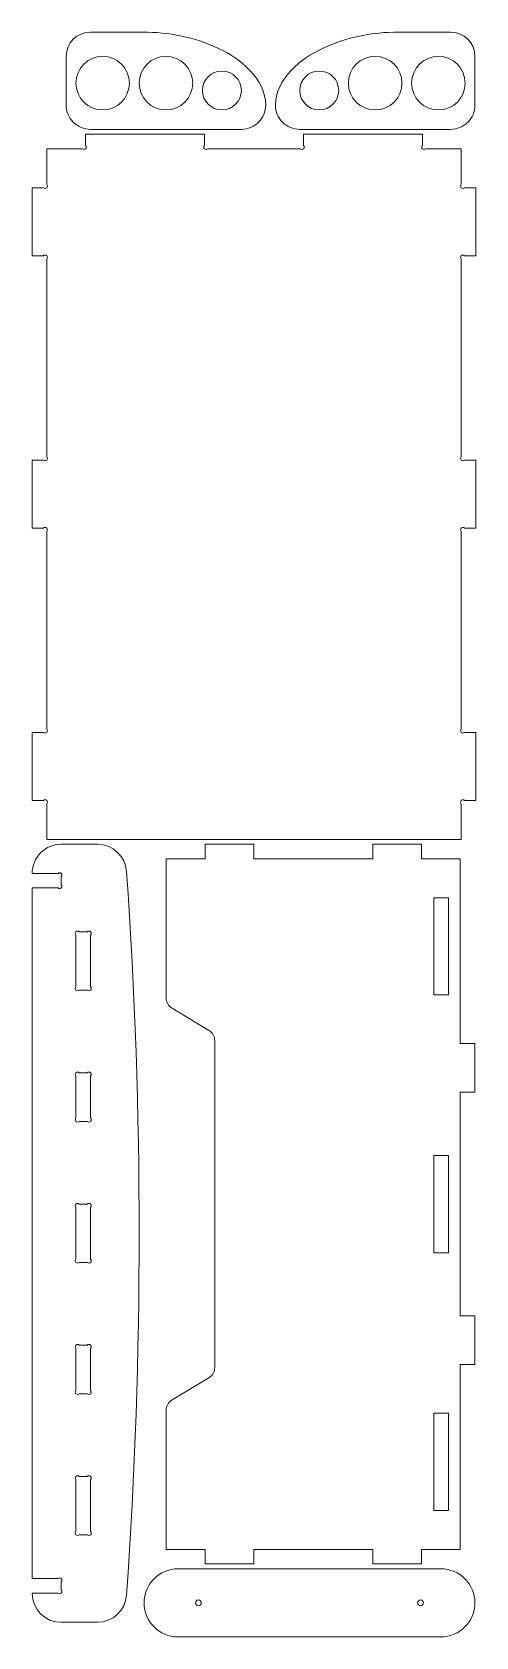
# Model space of a CAD drawing. Header units: millimetres. Extents: x -3400 to 3377, y -901 to 904.
# Drawn here: x 800 to 1256, y -766 to 884 of the extents above; entities that cross this region are included whole.
import ezdxf

# ---------------------------------------------------------------- set-up
doc = ezdxf.new("R2010")
doc.units = ezdxf.units.MM
doc.header["$MEASUREMENT"] = 0
doc.layers.add('layer 1', color=7, linetype='Continuous')

msp = doc.modelspace()

# ---------------------------------------------------------------- linework, layer by layer
at = {"layer": 'layer 1', "color": 250, "lineweight": 20}
for points, knots in [([(1023.717, 844.902), (1033.6495, 834.5083), (1040.0002, 822.2447), (1040.0002, 809.2246), (1040.0002, 809.2246), (1040.0002, 802.5942), (1037.3663, 796.2353), (1032.6779, 791.5469), (1032.6779, 791.5469), (1027.9895, 786.8585), (1021.6306, 784.2246), (1015.0002, 784.2246), (1015.0002, 784.2246), (1015.0002, 784.2246), (860.0003, 784.2246), (860.0003, 784.2246), (860.0003, 784.2246), (853.3699, 784.2246), (847.011, 786.8585), (842.3226, 791.5469), (842.3226, 791.5469), (837.6342, 796.2353), (835.0003, 802.5942), (835.0003, 809.2246), (835.0003, 809.2246), (835.0003, 809.2246), (835.0003, 859.2246), (835.0003, 859.2246), (835.0003, 859.2246), (835.0003, 873.0317), (846.1931, 884.2245), (860.0003, 884.2246), (860.0003, 884.2246), (860.0003, 884.2246), (913.7503, 884.2246), (913.7503, 884.2246), (913.7503, 884.2246), (927.1387, 884.2246), (939.9302, 882.9387), (953.4613, 880.0849), (953.4613, 880.0849), (966.9925, 877.2312), (977.5371, 874.0136), (990.9586, 867.654), (990.9586, 867.654), (1004.38, 861.2944), (1013.7846, 855.2957), (1023.717, 844.902)], [0, 0, 0, 0, 0.076923077, 0.076923077, 0.076923077, 0.076923077, 0.153846154, 0.153846154, 0.153846154, 0.153846154, 0.230769231, 0.230769231, 0.230769231, 0.230769231, 0.307692308, 0.307692308, 0.307692308, 0.307692308, 0.384615385, 0.384615385, 0.384615385, 0.384615385, 0.461538462, 0.461538462, 0.461538462, 0.461538462, 0.538461538, 0.538461538, 0.538461538, 0.538461538, 0.615384615, 0.615384615, 0.615384615, 0.615384615, 0.692307692, 0.692307692, 0.692307692, 0.692307692, 0.769230769, 0.769230769, 0.769230769, 0.769230769, 0.846153846, 0.846153846, 0.846153846, 0.846153846, 1, 1, 1, 1]), ([(1066.2834, 844.902), (1056.3509, 834.5083), (1050.0002, 822.2447), (1050.0002, 809.2246), (1050.0002, 809.2246), (1050.0002, 802.5942), (1052.6341, 796.2353), (1057.3225, 791.5469), (1057.3225, 791.5469), (1062.0109, 786.8585), (1068.3698, 784.2246), (1075.0002, 784.2246), (1075.0002, 784.2246), (1075.0002, 784.2246), (1230.0001, 784.2246), (1230.0001, 784.2246), (1230.0001, 784.2246), (1236.6305, 784.2246), (1242.9894, 786.8585), (1247.6778, 791.5469), (1247.6778, 791.5469), (1252.3662, 796.2353), (1255.0001, 802.5942), (1255.0001, 809.2246), (1255.0001, 809.2246), (1255.0001, 809.2246), (1255.0001, 859.2246), (1255.0001, 859.2246), (1255.0001, 859.2246), (1255.0001, 873.0317), (1243.8073, 884.2245), (1230.0001, 884.2246), (1230.0001, 884.2246), (1230.0001, 884.2246), (1176.2501, 884.2246), (1176.2501, 884.2246), (1176.2501, 884.2246), (1162.8617, 884.2246), (1150.0702, 882.9387), (1136.5391, 880.0849), (1136.5391, 880.0849), (1123.0079, 877.2312), (1112.4633, 874.0136), (1099.0418, 867.654), (1099.0418, 867.654), (1085.6204, 861.2944), (1076.2158, 855.2957), (1066.2834, 844.902)], [0, 0, 0, 0, 0.076923077, 0.076923077, 0.076923077, 0.076923077, 0.153846154, 0.153846154, 0.153846154, 0.153846154, 0.230769231, 0.230769231, 0.230769231, 0.230769231, 0.307692308, 0.307692308, 0.307692308, 0.307692308, 0.384615385, 0.384615385, 0.384615385, 0.384615385, 0.461538462, 0.461538462, 0.461538462, 0.461538462, 0.538461538, 0.538461538, 0.538461538, 0.538461538, 0.615384615, 0.615384615, 0.615384615, 0.615384615, 0.692307692, 0.692307692, 0.692307692, 0.692307692, 0.769230769, 0.769230769, 0.769230769, 0.769230769, 0.846153846, 0.846153846, 0.846153846, 0.846153846, 1, 1, 1, 1]), ([(900.0003, 831.7246), (900.0003, 846.9125), (887.6881, 859.2246), (872.5002, 859.2246), (872.5002, 859.2246), (857.3123, 859.2245), (845.0002, 846.9123), (845.0003, 831.7245), (845.0003, 831.7245), (845.0004, 816.5367), (857.3126, 804.2246), (872.5004, 804.2246), (872.5004, 804.2246), (887.6882, 804.2246), (900.0003, 816.5368), (900.0003, 831.7246)], [0, 0, 0, 0, 0.2, 0.2, 0.2, 0.2, 0.4, 0.4, 0.4, 0.4, 0.6, 0.6, 0.6, 0.6, 1, 1, 1, 1]), ([(937.5004, 804.2246), (952.6882, 804.2246), (965.0003, 816.5368), (965.0003, 831.7246), (965.0003, 831.7246), (965.0003, 846.9125), (952.6881, 859.2246), (937.5002, 859.2246), (937.5002, 859.2246), (922.3123, 859.2245), (910.0002, 846.9123), (910.0003, 831.7245), (910.0003, 831.7245), (910.0004, 816.5367), (922.3126, 804.2246), (937.5004, 804.2246)], [0, 0, 0, 0, 0.2, 0.2, 0.2, 0.2, 0.4, 0.4, 0.4, 0.4, 0.6, 0.6, 0.6, 0.6, 1, 1, 1, 1]), ([(1152.5, 804.2246), (1137.3122, 804.2246), (1125.0001, 816.5368), (1125.0001, 831.7246), (1125.0001, 831.7246), (1125.0001, 846.9125), (1137.3123, 859.2246), (1152.5002, 859.2246), (1152.5002, 859.2246), (1167.6881, 859.2245), (1180.0002, 846.9123), (1180.0001, 831.7245), (1180.0001, 831.7245), (1180, 816.5367), (1167.6878, 804.2246), (1152.5, 804.2246)], [0, 0, 0, 0, 0.2, 0.2, 0.2, 0.2, 0.4, 0.4, 0.4, 0.4, 0.6, 0.6, 0.6, 0.6, 1, 1, 1, 1]), ([(1190.0001, 831.7246), (1190.0001, 846.9125), (1202.3123, 859.2246), (1217.5002, 859.2246), (1217.5002, 859.2246), (1232.6881, 859.2245), (1245.0002, 846.9123), (1245.0001, 831.7245), (1245.0001, 831.7245), (1245, 816.5367), (1232.6878, 804.2246), (1217.5, 804.2246), (1217.5, 804.2246), (1202.3122, 804.2246), (1190.0001, 816.5368), (1190.0001, 831.7246)], [0, 0, 0, 0, 0.2, 0.2, 0.2, 0.2, 0.4, 0.4, 0.4, 0.4, 0.6, 0.6, 0.6, 0.6, 1, 1, 1, 1]), ([(995.0003, 804.2246), (1006.0459, 804.2246), (1015.0002, 813.1789), (1015.0002, 824.2246), (1015.0002, 824.2246), (1015.0002, 835.2703), (1006.0459, 844.2246), (995.0001, 844.2246), (995.0001, 844.2246), (983.9544, 844.2245), (975.0002, 835.2702), (975.0002, 824.2245), (975.0002, 824.2245), (975.0002, 813.1788), (983.9546, 804.2246), (995.0003, 804.2246)], [0, 0, 0, 0, 0.2, 0.2, 0.2, 0.2, 0.4, 0.4, 0.4, 0.4, 0.6, 0.6, 0.6, 0.6, 1, 1, 1, 1]), ([(1095.0001, 804.2246), (1083.9545, 804.2246), (1075.0002, 813.1789), (1075.0002, 824.2246), (1075.0002, 824.2246), (1075.0002, 835.2703), (1083.9545, 844.2246), (1095.0003, 844.2246), (1095.0003, 844.2246), (1106.046, 844.2245), (1115.0002, 835.2702), (1115.0002, 824.2245), (1115.0002, 824.2245), (1115.0002, 813.1788), (1106.0458, 804.2246), (1095.0001, 804.2246)], [0, 0, 0, 0, 0.2, 0.2, 0.2, 0.2, 0.4, 0.4, 0.4, 0.4, 0.6, 0.6, 0.6, 0.6, 1, 1, 1, 1]), ([(1075.6059, 764.2246), (1075.6059, 764.2246), (980.3943, 764.2246), (980.3943, 764.2246), (980.3943, 764.2246), (979.457, 763.2874), (977.9374, 763.2874), (977.0001, 764.2246), (977.0001, 764.2246), (976.0629, 765.1619), (976.0629, 766.6815), (977.0001, 767.6188), (977.0001, 767.6188), (977.0001, 767.6188), (977.0001, 779.2246), (977.0001, 779.2246), (977.0001, 779.2246), (977.0001, 779.2246), (855, 779.2246), (855, 779.2246), (855, 779.2246), (855, 779.2246), (855, 767.6188), (855, 767.6188), (855, 767.6188), (855.9372, 766.6815), (855.9372, 765.1619), (855, 764.2246), (855, 764.2246), (854.0627, 763.2874), (852.5431, 763.2874), (851.6058, 764.2246), (851.6058, 764.2246), (851.6058, 764.2246), (815, 764.2246), (815, 764.2246), (815, 764.2246), (815, 764.2246), (815, 727.6188), (815, 727.6188), (815, 727.6188), (815.9372, 726.6815), (815.9372, 725.1619), (815, 724.2246), (815, 724.2246), (814.0627, 723.2874), (812.5431, 723.2874), (811.6058, 724.2246), (811.6058, 724.2246), (811.6058, 724.2246), (800, 724.2246), (800, 724.2246), (800, 724.2246), (800, 724.2246), (800, 654.2247), (800, 654.2247), (800, 654.2247), (800, 654.2247), (811.6058, 654.2247), (811.6058, 654.2247), (811.6058, 654.2247), (812.5431, 655.1619), (814.0627, 655.1619), (815, 654.2247), (815, 654.2247), (815.9372, 653.2874), (815.9372, 651.7678), (815, 650.8305), (815, 650.8305), (815, 650.8305), (815, 447.6191), (815, 447.6191), (815, 447.6191), (815.9372, 446.6818), (815.9372, 445.1622), (815, 444.2249), (815, 444.2249), (814.0627, 443.2877), (812.5431, 443.2877), (811.6058, 444.2249), (811.6058, 444.2249), (811.6058, 444.2249), (800, 444.2249), (800, 444.2249), (800, 444.2249), (800, 444.2249), (800, 374.225), (800, 374.225), (800, 374.225), (800, 374.225), (811.6058, 374.225), (811.6058, 374.225), (811.6058, 374.225), (812.5431, 375.1622), (814.0627, 375.1622), (815, 374.225), (815, 374.225), (815.9372, 373.2877), (815.9372, 371.7681), (815, 370.8308), (815, 370.8308), (815, 370.8308), (815, 167.6194), (815, 167.6194), (815, 167.6194), (815.9372, 166.6821), (815.9372, 165.1625), (815, 164.2252), (815, 164.2252), (814.0627, 163.288), (812.5431, 163.288), (811.6059, 164.2251), (811.6059, 164.2251), (811.6059, 164.2251), (800, 164.2251), (800, 164.2251), (800, 164.2251), (800, 164.2251), (800, 94.2252), (800, 94.2252), (800, 94.2252), (800, 94.2252), (811.6058, 94.2253), (811.6058, 94.2253), (811.6058, 94.2253), (812.5431, 95.1625), (814.0627, 95.1625), (815, 94.2253), (815, 94.2253), (815.9372, 93.288), (815.9372, 91.7684), (815, 90.8311), (815, 90.8311), (815, 90.8311), (815, 54.2252), (815, 54.2252), (815, 54.2252), (815, 54.2252), (1240.9996, 54.2252), (1240.9996, 54.2252), (1240.9996, 54.2252), (1240.9996, 54.2252), (1240.9996, 90.8311), (1240.9996, 90.8311), (1240.9996, 90.8311), (1240.0624, 91.7684), (1240.0624, 93.288), (1240.9996, 94.2253), (1240.9996, 94.2253), (1241.9369, 95.1625), (1243.4565, 95.1625), (1244.3938, 94.2253), (1244.3938, 94.2253), (1244.3938, 94.2253), (1255.9996, 94.2252), (1255.9996, 94.2252), (1255.9996, 94.2252), (1255.9996, 94.2252), (1255.9996, 164.2251), (1255.9996, 164.2251), (1255.9996, 164.2251), (1255.9996, 164.2251), (1244.3938, 164.2252), (1244.3938, 164.2252), (1244.3938, 164.2252), (1243.4565, 163.288), (1241.9369, 163.288), (1240.9996, 164.2252), (1240.9996, 164.2252), (1240.0624, 165.1625), (1240.0624, 166.6821), (1240.9996, 167.6194), (1240.9996, 167.6194), (1240.9996, 167.6194), (1240.9996, 370.8308), (1240.9996, 370.8308), (1240.9996, 370.8308), (1240.0624, 371.7681), (1240.0624, 373.2877), (1240.9996, 374.225), (1240.9996, 374.225), (1241.9369, 375.1622), (1243.4565, 375.1622), (1244.3938, 374.225), (1244.3938, 374.225), (1244.3938, 374.225), (1255.9996, 374.225), (1255.9996, 374.225), (1255.9996, 374.225), (1255.9996, 374.225), (1255.9996, 444.2249), (1255.9996, 444.2249), (1255.9996, 444.2249), (1255.9996, 444.2249), (1244.3938, 444.2249), (1244.3938, 444.2249), (1244.3938, 444.2249), (1243.4565, 443.2877), (1241.9369, 443.2877), (1240.9996, 444.2249), (1240.9996, 444.2249), (1240.0624, 445.1622), (1240.0624, 446.6818), (1240.9996, 447.6191), (1240.9996, 447.6191), (1240.9996, 447.6191), (1240.9996, 650.8305), (1240.9996, 650.8305), (1240.9996, 650.8305), (1240.0624, 651.7678), (1240.0624, 653.2874), (1240.9996, 654.2247), (1240.9996, 654.2247), (1241.9369, 655.1619), (1243.4565, 655.1619), (1244.3938, 654.2247), (1244.3938, 654.2247), (1244.3938, 654.2247), (1255.9996, 654.2247), (1255.9996, 654.2247), (1255.9996, 654.2247), (1255.9996, 654.2247), (1255.9996, 724.2246), (1255.9996, 724.2246), (1255.9996, 724.2246), (1255.9996, 724.2246), (1244.3938, 724.2246), (1244.3938, 724.2246), (1244.3938, 724.2246), (1243.4565, 723.2874), (1241.9369, 723.2874), (1240.9996, 724.2246), (1240.9996, 724.2246), (1240.0624, 725.1619), (1240.0624, 726.6815), (1240.9996, 727.6188), (1240.9996, 727.6188), (1240.9996, 727.6188), (1240.9996, 764.2246), (1240.9996, 764.2246), (1240.9996, 764.2246), (1240.9996, 764.2246), (1204.3944, 764.2246), (1204.3944, 764.2246), (1204.3944, 764.2246), (1203.4571, 763.2874), (1201.9375, 763.2874), (1201.0002, 764.2246), (1201.0002, 764.2246), (1200.063, 765.1619), (1200.063, 766.6815), (1200.9996, 767.6182), (1200.9996, 767.6182), (1200.9996, 767.6182), (1200.9996, 779.2246), (1200.9996, 779.2246), (1200.9996, 779.2246), (1200.9996, 779.2246), (1079.0001, 779.2246), (1079.0001, 779.2246), (1079.0001, 779.2246), (1079.0001, 779.2246), (1079.0001, 767.6188), (1079.0001, 767.6188), (1079.0001, 767.6188), (1079.9373, 766.6815), (1079.9373, 765.1619), (1079.0001, 764.2246), (1079.0001, 764.2246), (1078.0628, 763.2874), (1076.5432, 763.2874), (1075.6059, 764.2246)], [0, 0, 0, 0, 0.014492754, 0.014492754, 0.014492754, 0.014492754, 0.028985507, 0.028985507, 0.028985507, 0.028985507, 0.043478261, 0.043478261, 0.043478261, 0.043478261, 0.057971014, 0.057971014, 0.057971014, 0.057971014, 0.072463768, 0.072463768, 0.072463768, 0.072463768, 0.086956522, 0.086956522, 0.086956522, 0.086956522, 0.101449275, 0.101449275, 0.101449275, 0.101449275, 0.115942029, 0.115942029, 0.115942029, 0.115942029, 0.130434783, 0.130434783, 0.130434783, 0.130434783, 0.144927536, 0.144927536, 0.144927536, 0.144927536, 0.15942029, 0.15942029, 0.15942029, 0.15942029, 0.173913043, 0.173913043, 0.173913043, 0.173913043, 0.188405797, 0.188405797, 0.188405797, 0.188405797, 0.202898551, 0.202898551, 0.202898551, 0.202898551, 0.217391304, 0.217391304, 0.217391304, 0.217391304, 0.231884058, 0.231884058, 0.231884058, 0.231884058, 0.246376812, 0.246376812, 0.246376812, 0.246376812, 0.260869565, 0.260869565, 0.260869565, 0.260869565, 0.275362319, 0.275362319, 0.275362319, 0.275362319, 0.289855072, 0.289855072, 0.289855072, 0.289855072, 0.304347826, 0.304347826, 0.304347826, 0.304347826, 0.31884058, 0.31884058, 0.31884058, 0.31884058, 0.333333333, 0.333333333, 0.333333333, 0.333333333, 0.347826087, 0.347826087, 0.347826087, 0.347826087, 0.362318841, 0.362318841, 0.362318841, 0.362318841, 0.376811594, 0.376811594, 0.376811594, 0.376811594, 0.391304348, 0.391304348, 0.391304348, 0.391304348, 0.405797101, 0.405797101, 0.405797101, 0.405797101, 0.420289855, 0.420289855, 0.420289855, 0.420289855, 0.434782609, 0.434782609, 0.434782609, 0.434782609, 0.449275362, 0.449275362, 0.449275362, 0.449275362, 0.463768116, 0.463768116, 0.463768116, 0.463768116, 0.47826087, 0.47826087, 0.47826087, 0.47826087, 0.492753623, 0.492753623, 0.492753623, 0.492753623, 0.507246377, 0.507246377, 0.507246377, 0.507246377, 0.52173913, 0.52173913, 0.52173913, 0.52173913, 0.536231884, 0.536231884, 0.536231884, 0.536231884, 0.550724638, 0.550724638, 0.550724638, 0.550724638, 0.565217391, 0.565217391, 0.565217391, 0.565217391, 0.579710145, 0.579710145, 0.579710145, 0.579710145, 0.594202899, 0.594202899, 0.594202899, 0.594202899, 0.608695652, 0.608695652, 0.608695652, 0.608695652, 0.623188406, 0.623188406, 0.623188406, 0.623188406, 0.637681159, 0.637681159, 0.637681159, 0.637681159, 0.652173913, 0.652173913, 0.652173913, 0.652173913, 0.666666667, 0.666666667, 0.666666667, 0.666666667, 0.68115942, 0.68115942, 0.68115942, 0.68115942, 0.695652174, 0.695652174, 0.695652174, 0.695652174, 0.710144928, 0.710144928, 0.710144928, 0.710144928, 0.724637681, 0.724637681, 0.724637681, 0.724637681, 0.739130435, 0.739130435, 0.739130435, 0.739130435, 0.753623188, 0.753623188, 0.753623188, 0.753623188, 0.768115942, 0.768115942, 0.768115942, 0.768115942, 0.782608696, 0.782608696, 0.782608696, 0.782608696, 0.797101449, 0.797101449, 0.797101449, 0.797101449, 0.811594203, 0.811594203, 0.811594203, 0.811594203, 0.826086957, 0.826086957, 0.826086957, 0.826086957, 0.84057971, 0.84057971, 0.84057971, 0.84057971, 0.855072464, 0.855072464, 0.855072464, 0.855072464, 0.869565217, 0.869565217, 0.869565217, 0.869565217, 0.884057971, 0.884057971, 0.884057971, 0.884057971, 0.898550725, 0.898550725, 0.898550725, 0.898550725, 0.913043478, 0.913043478, 0.913043478, 0.913043478, 0.927536232, 0.927536232, 0.927536232, 0.927536232, 0.942028986, 0.942028986, 0.942028986, 0.942028986, 0.956521739, 0.956521739, 0.956521739, 0.956521739, 0.971014493, 0.971014493, 0.971014493, 0.971014493, 1, 1, 1, 1]), ([(800, -705.7727), (800, -705.7727), (800, 4.2253), (800, 4.2253), (800, 4.2253), (800, 4.2253), (826.6057, 4.2257), (826.6057, 4.2257), (826.6057, 4.2257), (827.543, 3.2885), (829.0626, 3.2885), (829.9999, 4.2257), (829.9999, 4.2257), (830.9371, 5.163), (830.9371, 6.6826), (829.9999, 7.6199), (829.9999, 7.6199), (829.9999, 7.6199), (829.9999, 15.8315), (829.9999, 15.8315), (829.9999, 15.8315), (830.9371, 16.7688), (830.9371, 18.2884), (829.9999, 19.2257), (829.9999, 19.2257), (829.0626, 20.1629), (827.543, 20.1629), (826.6057, 19.2257), (826.6057, 19.2257), (826.6057, 19.2257), (800, 19.2253), (800, 19.2253), (800, 19.2253), (800, 27.1818), (803.1607, 34.8123), (808.7868, 40.4384), (808.7868, 40.4384), (814.4129, 46.0645), (822.0434, 49.2252), (829.9999, 49.2252), (829.9999, 49.2252), (829.9999, 49.2252), (867.0954, 49.2252), (867.0954, 49.2252), (867.0954, 49.2252), (882.8528, 49.2252), (895.9246, 37.0344), (897.0224, 21.3154), (897.0224, 21.3154), (914.3255, -226.4422), (914.3255, -475.1052), (897.0224, -722.8628), (897.0224, -722.8628), (895.9246, -738.5818), (882.8528, -750.7726), (867.0954, -750.7726), (867.0954, -750.7726), (867.0954, -750.7726), (829.9999, -750.7726), (829.9999, -750.7726), (829.9999, -750.7726), (813.4315, -750.7726), (800.0001, -737.3412), (800, -720.7727), (800, -720.7727), (800, -720.7727), (826.6057, -720.7727), (826.6057, -720.7727), (826.6057, -720.7727), (827.543, -721.7099), (829.0626, -721.7099), (829.9999, -720.7727), (829.9999, -720.7727), (830.9371, -719.8354), (830.9371, -718.3158), (829.9999, -717.3785), (829.9999, -717.3785), (829.9999, -717.3785), (829.9999, -709.1669), (829.9999, -709.1669), (829.9999, -709.1669), (830.9371, -708.2296), (830.9371, -706.71), (829.9999, -705.7727), (829.9999, -705.7727), (829.0626, -704.8355), (827.543, -704.8355), (826.6057, -705.7727), (826.6057, -705.7727), (826.6057, -705.7727), (800, -705.7727), (800, -705.7727)], [0, 0, 0, 0, 0.041666667, 0.041666667, 0.041666667, 0.041666667, 0.083333333, 0.083333333, 0.083333333, 0.083333333, 0.125, 0.125, 0.125, 0.125, 0.166666667, 0.166666667, 0.166666667, 0.166666667, 0.208333333, 0.208333333, 0.208333333, 0.208333333, 0.25, 0.25, 0.25, 0.25, 0.291666667, 0.291666667, 0.291666667, 0.291666667, 0.333333333, 0.333333333, 0.333333333, 0.333333333, 0.375, 0.375, 0.375, 0.375, 0.416666667, 0.416666667, 0.416666667, 0.416666667, 0.458333333, 0.458333333, 0.458333333, 0.458333333, 0.5, 0.5, 0.5, 0.5, 0.541666667, 0.541666667, 0.541666667, 0.541666667, 0.583333333, 0.583333333, 0.583333333, 0.583333333, 0.625, 0.625, 0.625, 0.625, 0.666666667, 0.666666667, 0.666666667, 0.666666667, 0.708333333, 0.708333333, 0.708333333, 0.708333333, 0.75, 0.75, 0.75, 0.75, 0.791666667, 0.791666667, 0.791666667, 0.791666667, 0.833333333, 0.833333333, 0.833333333, 0.833333333, 0.875, 0.875, 0.875, 0.875, 0.916666667, 0.916666667, 0.916666667, 0.916666667, 1, 1, 1, 1]), ([(1150.0002, 34.2252), (1150.0002, 34.2252), (1027.6845, 34.2252), (1027.6845, 34.2252), (1027.6845, 34.2252), (1027.6845, 34.2252), (1027.6845, 49.2252), (1027.6845, 49.2252), (1027.6845, 49.2252), (1027.6845, 49.2252), (977.6845, 49.2252), (977.6845, 49.2252), (977.6845, 49.2252), (977.6845, 49.2252), (977.6845, 34.2252), (977.6845, 34.2252), (977.6845, 34.2252), (977.6845, 34.2252), (937.6845, 34.2252), (937.6845, 34.2252), (937.6845, 34.2252), (937.6845, 34.2252), (937.6845, -108.6973), (937.6845, -108.6973), (937.6845, -108.6973), (937.6845, -113.0881), (939.9882, -117.1569), (943.7533, -119.416), (943.7533, -119.416), (943.7533, -119.416), (981.6157, -142.1334), (981.6157, -142.1334), (981.6157, -142.1334), (985.3808, -144.3925), (987.6845, -148.4613), (987.6845, -152.8521), (987.6845, -152.8521), (987.6845, -152.8521), (987.6845, -488.6971), (987.6845, -488.6971), (987.6845, -488.6971), (987.6845, -493.0879), (985.3808, -497.1567), (981.6157, -499.4158), (981.6157, -499.4158), (981.6157, -499.4158), (943.7533, -522.1332), (943.7533, -522.1332), (943.7533, -522.1332), (939.9882, -524.3923), (937.6845, -528.4611), (937.6845, -532.8519), (937.6845, -532.8519), (937.6845, -532.8519), (937.6845, -675.7744), (937.6845, -675.7744), (937.6845, -675.7744), (937.6845, -675.7744), (977.6845, -675.7744), (977.6845, -675.7744), (977.6845, -675.7744), (977.6845, -675.7744), (977.6845, -690.7744), (977.6845, -690.7744), (977.6845, -690.7744), (977.6845, -690.7744), (1027.6845, -690.7744), (1027.6845, -690.7744), (1027.6845, -690.7744), (1027.6845, -690.7744), (1027.6845, -675.7744), (1027.6845, -675.7744), (1027.6845, -675.7744), (1027.6845, -675.7744), (1150.0002, -675.7744), (1150.0002, -675.7744), (1150.0002, -675.7744), (1150.0002, -675.7744), (1150.0002, -690.7744), (1150.0002, -690.7744), (1150.0002, -690.7744), (1150.0002, -690.7744), (1200.0002, -690.7744), (1200.0002, -690.7744), (1200.0002, -690.7744), (1200.0002, -690.7744), (1200.0002, -675.7744), (1200.0002, -675.7744), (1200.0002, -675.7744), (1200.0002, -675.7744), (1240.0001, -675.7744), (1240.0001, -675.7744), (1240.0001, -675.7744), (1240.0001, -675.7744), (1240.0001, -485.7745), (1240.0001, -485.7745), (1240.0001, -485.7745), (1240.0001, -485.7745), (1255.0001, -485.7745), (1255.0001, -485.7745), (1255.0001, -485.7745), (1255.0001, -485.7745), (1255.0001, -435.7745), (1255.0001, -435.7745), (1255.0001, -435.7745), (1255.0001, -435.7745), (1240.0001, -435.7745), (1240.0001, -435.7745), (1240.0001, -435.7745), (1240.0001, -435.7745), (1240.0001, -205.7747), (1240.0001, -205.7747), (1240.0001, -205.7747), (1240.0001, -205.7747), (1255.0001, -205.7747), (1255.0001, -205.7747), (1255.0001, -205.7747), (1255.0001, -205.7747), (1255.0001, -155.7747), (1255.0001, -155.7747), (1255.0001, -155.7747), (1255.0001, -155.7747), (1240.0001, -155.7747), (1240.0001, -155.7747), (1240.0001, -155.7747), (1240.0001, -155.7747), (1240.0001, 34.2252), (1240.0001, 34.2252), (1240.0001, 34.2252), (1240.0001, 34.2252), (1200.0002, 34.2252), (1200.0002, 34.2252), (1200.0002, 34.2252), (1200.0002, 34.2252), (1200.0002, 49.2252), (1200.0002, 49.2252), (1200.0002, 49.2252), (1200.0002, 49.2252), (1150.0002, 49.2252), (1150.0002, 49.2252), (1150.0002, 49.2252), (1150.0002, 49.2252), (1150.0002, 34.2252), (1150.0002, 34.2252)], [0, 0, 0, 0, 0.027027027, 0.027027027, 0.027027027, 0.027027027, 0.054054054, 0.054054054, 0.054054054, 0.054054054, 0.081081081, 0.081081081, 0.081081081, 0.081081081, 0.108108108, 0.108108108, 0.108108108, 0.108108108, 0.135135135, 0.135135135, 0.135135135, 0.135135135, 0.162162162, 0.162162162, 0.162162162, 0.162162162, 0.189189189, 0.189189189, 0.189189189, 0.189189189, 0.216216216, 0.216216216, 0.216216216, 0.216216216, 0.243243243, 0.243243243, 0.243243243, 0.243243243, 0.27027027, 0.27027027, 0.27027027, 0.27027027, 0.297297297, 0.297297297, 0.297297297, 0.297297297, 0.324324324, 0.324324324, 0.324324324, 0.324324324, 0.351351351, 0.351351351, 0.351351351, 0.351351351, 0.378378378, 0.378378378, 0.378378378, 0.378378378, 0.405405405, 0.405405405, 0.405405405, 0.405405405, 0.432432432, 0.432432432, 0.432432432, 0.432432432, 0.459459459, 0.459459459, 0.459459459, 0.459459459, 0.486486486, 0.486486486, 0.486486486, 0.486486486, 0.513513514, 0.513513514, 0.513513514, 0.513513514, 0.540540541, 0.540540541, 0.540540541, 0.540540541, 0.567567568, 0.567567568, 0.567567568, 0.567567568, 0.594594595, 0.594594595, 0.594594595, 0.594594595, 0.621621622, 0.621621622, 0.621621622, 0.621621622, 0.648648649, 0.648648649, 0.648648649, 0.648648649, 0.675675676, 0.675675676, 0.675675676, 0.675675676, 0.702702703, 0.702702703, 0.702702703, 0.702702703, 0.72972973, 0.72972973, 0.72972973, 0.72972973, 0.756756757, 0.756756757, 0.756756757, 0.756756757, 0.783783784, 0.783783784, 0.783783784, 0.783783784, 0.810810811, 0.810810811, 0.810810811, 0.810810811, 0.837837838, 0.837837838, 0.837837838, 0.837837838, 0.864864865, 0.864864865, 0.864864865, 0.864864865, 0.891891892, 0.891891892, 0.891891892, 0.891891892, 0.918918919, 0.918918919, 0.918918919, 0.918918919, 0.945945946, 0.945945946, 0.945945946, 0.945945946, 1, 1, 1, 1]), ([(1212.9436, -105.7747), (1212.9436, -105.7747), (1212.9436, -5.7748), (1212.9436, -5.7748), (1212.9436, -5.7748), (1212.9436, -5.7748), (1227.9435, -5.7748), (1227.9435, -5.7748), (1227.9435, -5.7748), (1227.9435, -5.7748), (1227.9435, -105.7747), (1227.9435, -105.7747), (1227.9435, -105.7747), (1227.9435, -105.7747), (1212.9436, -105.7747), (1212.9436, -105.7747)], [0, 0, 0, 0, 0.2, 0.2, 0.2, 0.2, 0.4, 0.4, 0.4, 0.4, 0.6, 0.6, 0.6, 0.6, 1, 1, 1, 1]), ([(848.3941, -100.7745), (848.3941, -100.7745), (856.6057, -100.7745), (856.6057, -100.7745), (856.6057, -100.7745), (857.543, -101.7117), (859.0626, -101.7117), (859.9999, -100.7745), (859.9999, -100.7745), (860.9371, -99.8372), (860.9371, -98.3176), (859.9999, -97.3803), (859.9999, -97.3803), (859.9999, -97.3803), (859.9999, -44.1688), (859.9999, -44.1688), (859.9999, -44.1688), (860.9371, -43.2315), (860.9371, -41.7119), (859.9999, -40.7746), (859.9999, -40.7746), (859.0626, -39.8374), (857.543, -39.8374), (856.6057, -40.7746), (856.6057, -40.7746), (856.6057, -40.7746), (848.3941, -40.7746), (848.3941, -40.7746), (848.3941, -40.7746), (847.4568, -39.8374), (845.9372, -39.8374), (844.9999, -40.7746), (844.9999, -40.7746), (844.0627, -41.7119), (844.0627, -43.2315), (844.9999, -44.1688), (844.9999, -44.1688), (844.9999, -44.1688), (844.9999, -97.3803), (844.9999, -97.3803), (844.9999, -97.3803), (844.0627, -98.3176), (844.0627, -99.8372), (844.9999, -100.7745), (844.9999, -100.7745), (845.9372, -101.7117), (847.4568, -101.7117), (848.3941, -100.7745)], [0, 0, 0, 0, 0.076923077, 0.076923077, 0.076923077, 0.076923077, 0.153846154, 0.153846154, 0.153846154, 0.153846154, 0.230769231, 0.230769231, 0.230769231, 0.230769231, 0.307692308, 0.307692308, 0.307692308, 0.307692308, 0.384615385, 0.384615385, 0.384615385, 0.384615385, 0.461538462, 0.461538462, 0.461538462, 0.461538462, 0.538461538, 0.538461538, 0.538461538, 0.538461538, 0.615384615, 0.615384615, 0.615384615, 0.615384615, 0.692307692, 0.692307692, 0.692307692, 0.692307692, 0.769230769, 0.769230769, 0.769230769, 0.769230769, 0.846153846, 0.846153846, 0.846153846, 0.846153846, 1, 1, 1, 1]), ([(848.3941, -235.774), (848.3941, -235.774), (856.6057, -235.774), (856.6057, -235.774), (856.6057, -235.774), (857.543, -236.7112), (859.0626, -236.7112), (859.9999, -235.774), (859.9999, -235.774), (860.9371, -234.8367), (860.9371, -233.3171), (859.9999, -232.3798), (859.9999, -232.3798), (859.9999, -232.3798), (859.9999, -189.1683), (859.9999, -189.1683), (859.9999, -189.1683), (860.9371, -188.231), (860.9371, -186.7114), (859.9999, -185.7741), (859.9999, -185.7741), (859.0626, -184.8369), (857.543, -184.8369), (856.6057, -185.7741), (856.6057, -185.7741), (856.6057, -185.7741), (848.3941, -185.7741), (848.3941, -185.7741), (848.3941, -185.7741), (847.4568, -184.8369), (845.9372, -184.8369), (844.9999, -185.7741), (844.9999, -185.7741), (844.0627, -186.7114), (844.0627, -188.231), (844.9999, -189.1683), (844.9999, -189.1683), (844.9999, -189.1683), (844.9999, -232.3798), (844.9999, -232.3798), (844.9999, -232.3798), (844.0627, -233.3171), (844.0627, -234.8367), (844.9999, -235.774), (844.9999, -235.774), (845.9372, -236.7112), (847.4568, -236.7112), (848.3941, -235.774)], [0, 0, 0, 0, 0.076923077, 0.076923077, 0.076923077, 0.076923077, 0.153846154, 0.153846154, 0.153846154, 0.153846154, 0.230769231, 0.230769231, 0.230769231, 0.230769231, 0.307692308, 0.307692308, 0.307692308, 0.307692308, 0.384615385, 0.384615385, 0.384615385, 0.384615385, 0.461538462, 0.461538462, 0.461538462, 0.461538462, 0.538461538, 0.538461538, 0.538461538, 0.538461538, 0.615384615, 0.615384615, 0.615384615, 0.615384615, 0.692307692, 0.692307692, 0.692307692, 0.692307692, 0.769230769, 0.769230769, 0.769230769, 0.769230769, 0.846153846, 0.846153846, 0.846153846, 0.846153846, 1, 1, 1, 1]), ([(1212.9436, -370.7746), (1212.9436, -370.7746), (1212.9436, -270.7746), (1212.9436, -270.7746), (1212.9436, -270.7746), (1212.9436, -270.7746), (1227.9435, -270.7746), (1227.9435, -270.7746), (1227.9435, -270.7746), (1227.9435, -270.7746), (1227.9435, -370.7746), (1227.9435, -370.7746), (1227.9435, -370.7746), (1227.9435, -370.7746), (1212.9436, -370.7746), (1212.9436, -370.7746)], [0, 0, 0, 0, 0.2, 0.2, 0.2, 0.2, 0.4, 0.4, 0.4, 0.4, 0.6, 0.6, 0.6, 0.6, 1, 1, 1, 1]), ([(848.3941, -380.7736), (848.3941, -380.7736), (856.6057, -380.7736), (856.6057, -380.7736), (856.6057, -380.7736), (857.543, -381.7108), (859.0626, -381.7108), (859.9999, -380.7736), (859.9999, -380.7736), (860.9371, -379.8363), (860.9371, -378.3167), (859.9999, -377.3794), (859.9999, -377.3794), (859.9999, -377.3794), (859.9999, -324.1679), (859.9999, -324.1679), (859.9999, -324.1679), (860.9371, -323.2306), (860.9371, -321.711), (859.9999, -320.7737), (859.9999, -320.7737), (859.0626, -319.8365), (857.543, -319.8365), (856.6057, -320.7737), (856.6057, -320.7737), (856.6057, -320.7737), (848.3941, -320.7737), (848.3941, -320.7737), (848.3941, -320.7737), (847.4568, -319.8365), (845.9372, -319.8365), (844.9999, -320.7737), (844.9999, -320.7737), (844.0627, -321.711), (844.0627, -323.2306), (844.9999, -324.1679), (844.9999, -324.1679), (844.9999, -324.1679), (844.9999, -377.3794), (844.9999, -377.3794), (844.9999, -377.3794), (844.0627, -378.3167), (844.0627, -379.8363), (844.9999, -380.7736), (844.9999, -380.7736), (845.9372, -381.7108), (847.4568, -381.7108), (848.3941, -380.7736)], [0, 0, 0, 0, 0.076923077, 0.076923077, 0.076923077, 0.076923077, 0.153846154, 0.153846154, 0.153846154, 0.153846154, 0.230769231, 0.230769231, 0.230769231, 0.230769231, 0.307692308, 0.307692308, 0.307692308, 0.307692308, 0.384615385, 0.384615385, 0.384615385, 0.384615385, 0.461538462, 0.461538462, 0.461538462, 0.461538462, 0.538461538, 0.538461538, 0.538461538, 0.538461538, 0.615384615, 0.615384615, 0.615384615, 0.615384615, 0.692307692, 0.692307692, 0.692307692, 0.692307692, 0.769230769, 0.769230769, 0.769230769, 0.769230769, 0.846153846, 0.846153846, 0.846153846, 0.846153846, 1, 1, 1, 1]), ([(856.6056, -465.7734), (856.6056, -465.7734), (848.394, -465.7734), (848.394, -465.7734), (848.394, -465.7734), (847.4567, -464.8362), (845.9371, -464.8362), (844.9998, -465.7734), (844.9998, -465.7734), (844.0626, -466.7107), (844.0626, -468.2303), (844.9998, -469.1676), (844.9998, -469.1676), (844.9998, -469.1676), (844.9998, -512.3791), (844.9998, -512.3791), (844.9998, -512.3791), (844.0626, -513.3164), (844.0626, -514.836), (844.9998, -515.7733), (844.9998, -515.7733), (845.9371, -516.7105), (847.4567, -516.7105), (848.394, -515.7733), (848.394, -515.7733), (848.394, -515.7733), (856.6056, -515.7733), (856.6056, -515.7733), (856.6056, -515.7733), (857.5429, -516.7105), (859.0625, -516.7105), (859.9998, -515.7733), (859.9998, -515.7733), (860.937, -514.836), (860.937, -513.3164), (859.9998, -512.3791), (859.9998, -512.3791), (859.9998, -512.3791), (859.9998, -469.1676), (859.9998, -469.1676), (859.9998, -469.1676), (860.937, -468.2303), (860.937, -466.7107), (859.9998, -465.7734), (859.9998, -465.7734), (859.0625, -464.8362), (857.5429, -464.8362), (856.6056, -465.7734)], [0, 0, 0, 0, 0.076923077, 0.076923077, 0.076923077, 0.076923077, 0.153846154, 0.153846154, 0.153846154, 0.153846154, 0.230769231, 0.230769231, 0.230769231, 0.230769231, 0.307692308, 0.307692308, 0.307692308, 0.307692308, 0.384615385, 0.384615385, 0.384615385, 0.384615385, 0.461538462, 0.461538462, 0.461538462, 0.461538462, 0.538461538, 0.538461538, 0.538461538, 0.538461538, 0.615384615, 0.615384615, 0.615384615, 0.615384615, 0.692307692, 0.692307692, 0.692307692, 0.692307692, 0.769230769, 0.769230769, 0.769230769, 0.769230769, 0.846153846, 0.846153846, 0.846153846, 0.846153846, 1, 1, 1, 1]), ([(1212.9436, -635.7744), (1212.9436, -635.7744), (1212.9436, -535.7745), (1212.9436, -535.7745), (1212.9436, -535.7745), (1212.9436, -535.7745), (1227.9435, -535.7745), (1227.9435, -535.7745), (1227.9435, -535.7745), (1227.9435, -535.7745), (1227.9435, -635.7744), (1227.9435, -635.7744), (1227.9435, -635.7744), (1227.9435, -635.7744), (1212.9436, -635.7744), (1212.9436, -635.7744)], [0, 0, 0, 0, 0.2, 0.2, 0.2, 0.2, 0.4, 0.4, 0.4, 0.4, 0.6, 0.6, 0.6, 0.6, 1, 1, 1, 1]), ([(856.6056, -600.773), (856.6056, -600.773), (848.394, -600.773), (848.394, -600.773), (848.394, -600.773), (847.4567, -599.8358), (845.9371, -599.8358), (844.9998, -600.773), (844.9998, -600.773), (844.0626, -601.7103), (844.0626, -603.2299), (844.9998, -604.1672), (844.9998, -604.1672), (844.9998, -604.1672), (844.9998, -657.3787), (844.9998, -657.3787), (844.9998, -657.3787), (844.0626, -658.316), (844.0626, -659.8356), (844.9998, -660.7729), (844.9998, -660.7729), (845.9371, -661.7101), (847.4567, -661.7101), (848.394, -660.7729), (848.394, -660.7729), (848.394, -660.7729), (856.6056, -660.7729), (856.6056, -660.7729), (856.6056, -660.7729), (857.5429, -661.7101), (859.0625, -661.7101), (859.9998, -660.7729), (859.9998, -660.7729), (860.937, -659.8356), (860.937, -658.316), (859.9998, -657.3787), (859.9998, -657.3787), (859.9998, -657.3787), (859.9998, -604.1672), (859.9998, -604.1672), (859.9998, -604.1672), (860.937, -603.2299), (860.937, -601.7103), (859.9998, -600.773), (859.9998, -600.773), (859.0625, -599.8358), (857.5429, -599.8358), (856.6056, -600.773)], [0, 0, 0, 0, 0.076923077, 0.076923077, 0.076923077, 0.076923077, 0.153846154, 0.153846154, 0.153846154, 0.153846154, 0.230769231, 0.230769231, 0.230769231, 0.230769231, 0.307692308, 0.307692308, 0.307692308, 0.307692308, 0.384615385, 0.384615385, 0.384615385, 0.384615385, 0.461538462, 0.461538462, 0.461538462, 0.461538462, 0.538461538, 0.538461538, 0.538461538, 0.538461538, 0.615384615, 0.615384615, 0.615384615, 0.615384615, 0.692307692, 0.692307692, 0.692307692, 0.692307692, 0.769230769, 0.769230769, 0.769230769, 0.769230769, 0.846153846, 0.846153846, 0.846153846, 0.846153846, 1, 1, 1, 1]), ([(1220.0001, -695.7744), (1220.0001, -695.7744), (950.0001, -695.7744), (950.0001, -695.7744), (950.0001, -695.7744), (930.7501, -695.7744), (915.0001, -711.5244), (915.0001, -730.7744), (915.0001, -730.7744), (915.0001, -750.0244), (930.7501, -765.7744), (950.0001, -765.7744), (950.0001, -765.7744), (950.0001, -765.7744), (1220.0001, -765.7744), (1220.0001, -765.7744), (1220.0001, -765.7744), (1239.2501, -765.7744), (1255.0001, -750.0244), (1255.0001, -730.7744), (1255.0001, -730.7744), (1255.0001, -711.5244), (1239.2501, -695.7744), (1220.0001, -695.7744)], [0, 0, 0, 0, 0.142857143, 0.142857143, 0.142857143, 0.142857143, 0.285714286, 0.285714286, 0.285714286, 0.285714286, 0.428571429, 0.428571429, 0.428571429, 0.428571429, 0.571428571, 0.571428571, 0.571428571, 0.571428571, 0.714285714, 0.714285714, 0.714285714, 0.714285714, 1, 1, 1, 1]), ([(973.8745, -730.7744), (973.8745, -732.4313), (972.5314, -733.7744), (970.8745, -733.7744), (970.8745, -733.7744), (969.2176, -733.7744), (967.8745, -732.4312), (967.8745, -730.7744), (967.8745, -730.7744), (967.8745, -729.1175), (969.2177, -727.7744), (970.8745, -727.7744), (970.8745, -727.7744), (972.5314, -727.7744), (973.8745, -729.1176), (973.8745, -730.7744)], [0, 0, 0, 0, 0.2, 0.2, 0.2, 0.2, 0.4, 0.4, 0.4, 0.4, 0.6, 0.6, 0.6, 0.6, 1, 1, 1, 1]), ([(1199.1257, -733.7744), (1197.4688, -733.7744), (1196.1257, -732.4312), (1196.1257, -730.7744), (1196.1257, -730.7744), (1196.1257, -729.1175), (1197.4689, -727.7744), (1199.1257, -727.7744), (1199.1257, -727.7744), (1200.7826, -727.7744), (1202.1257, -729.1176), (1202.1257, -730.7744), (1202.1257, -730.7744), (1202.1257, -732.4313), (1200.7826, -733.7744), (1199.1257, -733.7744)], [0, 0, 0, 0, 0.2, 0.2, 0.2, 0.2, 0.4, 0.4, 0.4, 0.4, 0.6, 0.6, 0.6, 0.6, 1, 1, 1, 1])]:
    msp.add_open_spline(points, degree=3, knots=knots, dxfattribs=at)

doc.saveas('drawing.dxf')
